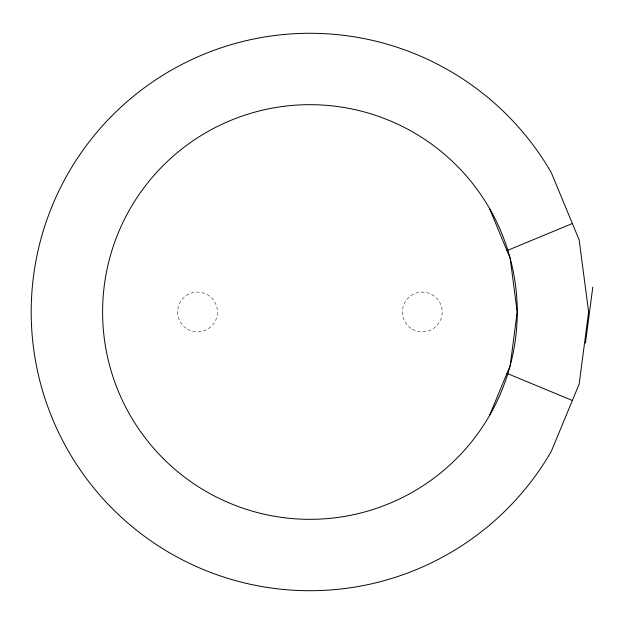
<?xml version="1.0" encoding="UTF-8"?>
<svg xmlns="http://www.w3.org/2000/svg" width="624" height="624" viewBox="0 0 624 624"><rect width="100%" height="100%" fill="white"/><g stroke="black" fill="none" stroke-linecap="round" stroke-linejoin="round"><path stroke-width="0.47" stroke-dasharray="3.12 2.34" d="M187.59 329.238A19.906 19.906 0 0 0 217.456 312A19.906 19.906 0 0 0 187.59 294.762A19.906 19.906 0 0 0 187.59 329.238M412.339 329.238A19.906 19.906 0 0 0 442.198 312A19.906 19.906 0 0 0 412.339 294.762A19.906 19.906 0 0 0 412.339 329.238"/><path stroke-width="0.94" d="M585.445 343.013L592.8 287.157M489.466 415.662L510.175 365.656L517.241 312L510.175 258.344L489.466 208.338M506.969 250.606L572.372 223.517M506.969 373.394L572.372 400.483M588.635 312L579.142 384.134L551.296 451.363A278.717 278.717 0 0 1 130.759 525.509A278.717 278.717 0 0 1 130.759 98.491A278.717 278.717 0 0 1 551.296 172.637L579.142 239.866L588.635 312M163.316 458.601A207.324 207.324 0 0 0 510.175 365.656A207.324 207.324 0 0 0 256.261 111.743A207.324 207.324 0 0 0 163.316 458.601"/></g></svg>
